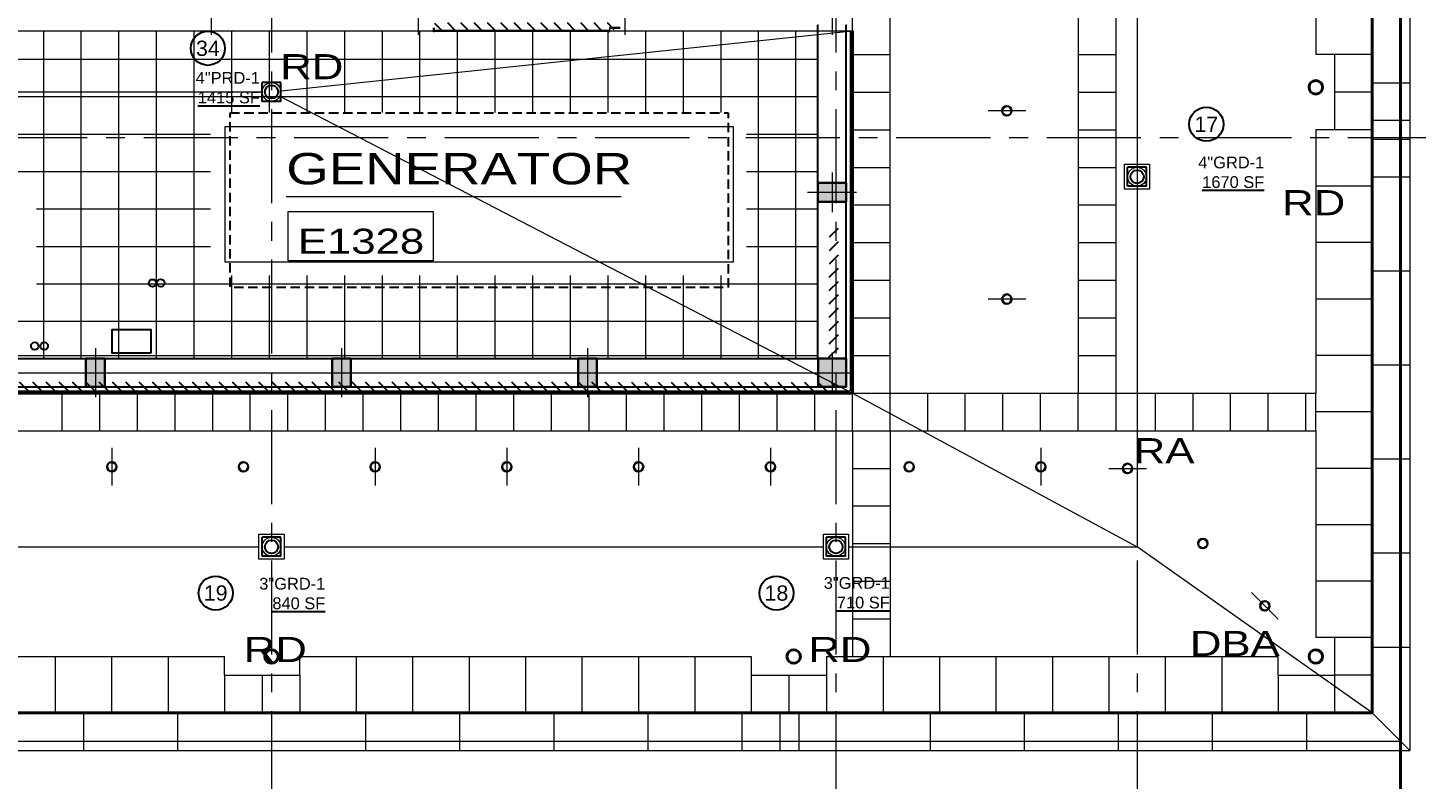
# Model space of a CAD drawing. Header units: inches. Extents: x -26500 to -19489, y -3216 to 2257.
# Drawn here: x -21936 to -21051, y -42 to 437 of the extents above; entities that cross this region are included whole.
import ezdxf
from ezdxf.enums import TextEntityAlignment as Align

# ---------------------------------------------------------------- set-up
doc = ezdxf.new("R2010")
doc.units = ezdxf.units.IN
doc.header["$LTSCALE"] = 48
doc.header["$MEASUREMENT"] = 0
for name, pattern in [('A113$0$CENTER', [2, 1.25, -0.25, 0.25, -0.25]), ('M2113$0$HIDDEN2', [0.1875, 0.125, -0.0625]), ('NB - PH Mezzanine_plan$0$HIDDEN2', [0.1875, 0.125, -0.0625])]:
    doc.linetypes.add(name, pattern=pattern)
for name, color, linetype in [('A113$0$63', 8, 'Continuous'), ('A113$0$A roof pave', 8, 'Continuous'), ('A113$0$A-ANNO-IDEN', 8, 'Continuous'), ('A113$0$A-ANNO-PATT-13-14', 8, 'Continuous'), ('A113$0$A-COLS-COLS13-14', 8, 'Continuous'), ('A113$0$A-GRID-GRD13-14', 8, 'Continuous'), ('A113$0$A-GRID-GRDP0-15', 8, 'Continuous'), ('A113$0$A-roof cope', 8, 'Continuous'), ('A113$0$A-roof davi', 8, 'Continuous'), ('A113$0$A-roof fall', 8, 'Continuous'), ('A113$0$A-WALL-FULL-EXTR', 8, 'Continuous'), ('A113$0$bp113 - A-ROOF-CRTS', 8, 'Continuous'), ('A113$0$bp113 - A-ROOF-RFDR', 8, 'Continuous'), ('A113$0$C-PROP', 8, 'Continuous'), ('A113$0$E-POWER-GEN', 8, 'Continuous'), ('A113$0$Items below', 8, 'Continuous'), ('A113$0$Level 21', 8, 'Continuous'), ('M2113$0$E-GENERATOR', 3, 'Continuous'), ('M2113$0$M-Fuel-Pipe-Supp', 212, 'Continuous'), ('M2113$0$M-HVAC-Eqpm', 8, 'Continuous'), ('M2113$0$M-HVAC-EQPM-HATCH', 8, 'Continuous'), ('NB - PH Mezzanine_plan$0$stcbeams', 1, 'NB - PH Mezzanine_plan$0$HIDDEN2'), ('NB - PH Mezzanine_plan$0$STCCOLS1', 1, 'NB - PH Mezzanine_plan$0$HIDDEN2'), ('P-Anno', 6, 'Continuous'), ('P-Anno-Symb @ 96', 6, 'Continuous'), ('P-Pipe-Ftng', 134, 'Continuous'), ('XREF', 7, 'Continuous')]:
    doc.layers.add(name, color=color, linetype=linetype)
doc.styles.add('A113$0$Arial', font='arial.ttf', dxfattribs={"height": 0.076839})
doc.styles.add('A113$0$style-Arial', font='arial.ttf')
doc.styles.add('MAMEP ANNO', font='arial.ttf', dxfattribs={"height": 0.078125})

# ---------------------------------------------------------------- blocks, each defined once
blk = doc.blocks.new('A113')
at = {"layer": 'A113$0$A roof pave', "lineweight": 13, "transparency": 33554687}
for p, q in [((-21386.53, 204.09, -2660.42), (-21386.53, 1091.49, -2660.42)), ((-21115.02, 587.95, -2660.42), (-21115.02, 420.09, -2660.42)), ((-21103.02, 420.09, -2660.42), (-21115.02, 420.09, -2660.42)), ((-21103.02, 420.09, -2660.42), (-21103.02, 372.09, -2660.42)), ((-21103.02, 372.09, -2660.42), (-21115.02, 372.09, -2660.42)), ((-21115.02, 372.09, -2660.42), (-21115.02, 204.09, -2660.42)), ((-21386.53, 204.09, -2660.42), (-21266.53, 204.09, -2660.42)), ((-21242.53, 204.09, -2660.42), (-21115.02, 204.09, -2660.42)), ((-22226.53, 180.09, -2660.42), (-21410.53, 180.09, -2660.42)), ((-21410.53, 180.09, -2660.42), (-21410.53, 36.09, -2660.42)), ((-21386.53, 180.09, -2660.42), (-21115.02, 180.09, -2660.42)), ((-21386.53, 180.09, -2660.42), (-21386.53, 36.09, -2660.42)), ((-21115.02, 180.09, -2660.42), (-21115.02, 48.09, -2660.42)), ((-21103.02, 48.09, -2660.42), (-21115.02, 48.09, -2660.42)), ((-21103.02, 48.09, -2660.42), (-21103.02, 24.09, -2660.42)), ((-22099.02, 36.09, -2660.42), (-21811.02, 36.09, -2660.42)), ((-21811.02, 24.09, -2660.42), (-21811.02, 36.09, -2660.42)), ((-21763.02, 36.09, -2660.42), (-21475.02, 36.09, -2660.42)), ((-21763.02, 24.09, -2660.42), (-21763.02, 36.09, -2660.42)), ((-21475.02, 36.09, -2660.42), (-21475.02, 24.09, -2660.42)), ((-21427.02, 36.09, -2660.42), (-21410.53, 36.09, -2660.42)), ((-21427.02, 36.09, -2660.42), (-21427.02, 24.09, -2660.42)), ((-21386.53, 36.09, -2660.42), (-21139.02, 36.09, -2660.42)), ((-21139.02, 24.09, -2660.42), (-21139.02, 36.09, -2660.42)), ((-21811.02, 24.09, -2660.42), (-21763.02, 24.09, -2660.42)), ((-21475.02, 24.09, -2660.42), (-21427.02, 24.09, -2660.42)), ((-21139.02, 24.09, -2660.42), (-21103.02, 24.09, -2660.42))]:
    blk.add_line(p, q, dxfattribs=at)
at = {"layer": 'A113$0$A roof pave', "lineweight": 0, "transparency": 33554687}
for p, q in [((-21926.53, 435.13, -2660.42), (-21926.53, 367.17, -2660.42)), ((-21902.53, 435.13, -2660.42), (-21902.53, 225.94, -2660.42)), ((-21878.53, 435.13, -2660.42), (-21878.53, 225.94, -2660.42)), ((-21854.53, 435.13, -2660.42), (-21854.53, 225.94, -2660.42)), ((-21830.53, 435.13, -2660.42), (-21830.53, 225.94, -2660.42)), ((-21806.53, 435.13, -2660.42), (-21806.53, 383.07, -2660.42)), ((-21782.53, 435.13, -2660.42), (-21782.53, 383.07, -2660.42)), ((-21758.53, 435.13, -2660.42), (-21758.53, 383.07, -2660.42)), ((-21734.53, 435.13, -2660.42), (-21734.53, 383.07, -2660.42)), ((-21710.53, 435.13, -2660.42), (-21710.53, 383.07, -2660.42)), ((-21686.53, 435.13, -2660.42), (-21686.53, 383.07, -2660.42)), ((-21650.53, 435.13, -2660.42), (-21674.53, 435.13, -2660.42)), ((-21662.53, 435.13, -2660.42), (-21662.53, 383.07, -2660.42)), ((-21638.53, 435.13, -2660.42), (-21638.53, 383.07, -2660.42)), ((-21614.53, 435.14, -2660.42), (-21614.53, 383.07, -2660.42)), ((-21590.53, 435.14, -2660.42), (-21590.53, 383.07, -2660.42)), ((-21566.53, 435.14, -2660.42), (-21566.53, 383.07, -2660.42)), ((-21542.53, 435.13, -2660.42), (-21542.53, 383.07, -2660.42)), ((-21518.53, 435.13, -2660.42), (-21518.53, 383.07, -2660.42)), ((-21494.53, 435.13, -2660.42), (-21494.53, 383.07, -2660.42)), ((-21470.53, 225.94, -2660.42), (-21470.53, 435.13, -2660.42)), ((-21446.53, 225.94, -2660.42), (-21446.53, 435.13, -2660.42)), ((-22213.77, 417.1, -2660.42), (-21432.52, 417.1, -2660.42)), ((-21410.53, 420.09, -2660.42), (-21386.53, 420.09, -2660.42)), ((-21266.53, 420.09, -2660.42), (-21242.53, 420.09, -2660.42)), ((-21079.02, 420.09, -2660.42), (-21103.02, 420.09, -2660.42)), ((-22213.77, 393.22, -2660.42), (-21432.52, 393.22, -2660.42)), ((-21478.62, 393.22), (-21432.54, 393.22)), ((-21410.53, 396.09, -2660.42), (-21386.53, 396.09, -2660.42)), ((-21266.53, 396.09, -2660.42), (-21242.53, 396.09, -2660.42)), ((-21079.02, 396.09, -2660.42), (-21103.02, 396.09, -2660.42)), ((-21410.53, 372.09, -2660.42), (-21386.53, 372.09, -2660.42)), ((-21266.53, 372.09, -2660.42), (-21242.53, 372.09, -2660.42)), ((-21079.02, 372.09, -2660.42), (-21103.02, 372.09, -2660.42)), ((-22213.77, 369.34, -2660.42), (-21820, 369.34, -2660.42)), ((-21926.53, 369.34, -2660.42), (-21926.53, 225.94, -2660.42)), ((-21478, 369.34, -2660.42), (-21432.52, 369.34, -2660.42)), ((-22094.53, 345.46, -2660.42), (-21820, 345.46, -2660.42)), ((-21478, 345.46, -2660.42), (-21432.52, 345.46, -2660.42)), ((-21410.53, 348.09, -2660.42), (-21386.53, 348.09, -2660.42)), ((-21266.53, 348.09, -2660.42), (-21242.53, 348.09, -2660.42)), ((-21079.02, 336.09, -2660.42), (-21115.02, 336.09, -2660.42)), ((-21930.92, 321.58, -2660.42), (-21820, 321.58, -2660.42)), ((-21478, 321.58, -2660.42), (-21432.52, 321.58, -2660.42)), ((-21410.53, 324.09, -2660.42), (-21386.53, 324.09, -2660.42)), ((-21266.53, 324.09, -2660.42), (-21242.53, 324.09, -2660.42)), ((-21930.92, 297.7, -2660.42), (-21820, 297.7, -2660.42)), ((-21478, 297.7, -2660.42), (-21432.52, 297.7, -2660.42)), ((-21410.53, 300.09, -2660.42), (-21386.53, 300.09, -2660.42)), ((-21266.53, 300.09, -2660.42), (-21242.53, 300.09, -2660.42)), ((-21079.02, 300.09, -2660.42), (-21115.02, 300.09, -2660.42)), ((-21806.53, 279.04, -2660.42), (-21806.53, 225.94, -2660.42)), ((-21782.53, 279.04, -2660.42), (-21782.53, 225.94, -2660.42)), ((-21758.53, 279.04, -2660.42), (-21758.53, 225.94, -2660.42)), ((-21734.53, 279.04, -2660.42), (-21734.53, 225.94, -2660.42)), ((-21710.53, 279.04, -2660.42), (-21710.53, 225.94, -2660.42)), ((-21686.53, 279.04, -2660.42), (-21686.53, 225.94, -2660.42)), ((-21662.53, 279.04, -2660.42), (-21662.53, 225.94, -2660.42)), ((-21638.53, 279.04, -2660.42), (-21638.53, 225.94, -2660.42)), ((-21614.53, 279.04, -2660.42), (-21614.53, 225.94, -2660.42)), ((-21590.53, 279.04, -2660.42), (-21590.53, 225.94, -2660.42)), ((-21566.53, 279.04, -2660.42), (-21566.53, 225.94, -2660.42)), ((-21542.53, 279.04, -2660.42), (-21542.53, 225.94, -2660.42)), ((-21518.53, 279.04, -2660.42), (-21518.53, 225.94, -2660.42)), ((-21494.53, 279.04, -2660.42), (-21494.53, 225.94, -2660.42)), ((-21410.53, 276.09, -2660.42), (-21386.53, 276.09, -2660.42)), ((-21266.53, 276.09, -2660.42), (-21242.53, 276.09, -2660.42)), ((-21930.92, 273.82, -2660.42), (-21432.52, 273.82, -2660.42)), ((-21079.02, 264.09, -2660.42), (-21115.02, 264.09, -2660.42)), ((-22213.77, 249.94, -2660.42), (-21432.52, 249.94, -2660.42)), ((-21410.53, 252.09, -2660.42), (-21386.53, 252.09, -2660.42)), ((-21266.53, 252.09, -2660.42), (-21242.53, 252.09, -2660.42)), ((-22213.77, 228.08, -2660.42), (-21432.52, 228.08, -2660.42)), ((-22213.77, 225.94, -2660.42), (-21432.52, 225.94, -2660.42)), ((-21410.53, 228.09, -2660.42), (-21386.53, 228.09, -2660.42)), ((-21266.53, 228.09, -2660.42), (-21242.53, 228.09, -2660.42)), ((-21079.02, 228.09, -2660.42), (-21115.02, 228.09, -2660.42)), ((-21914.53, 180.09, -2660.42), (-21914.53, 204.09, -2660.42)), ((-21890.53, 180.09, -2660.42), (-21890.53, 204.09, -2660.42)), ((-21866.53, 180.09, -2660.42), (-21866.53, 204.09, -2660.42)), ((-21842.53, 180.09, -2660.42), (-21842.53, 204.09, -2660.42)), ((-21818.53, 180.09, -2660.42), (-21818.53, 204.09, -2660.42)), ((-21794.53, 180.09, -2660.42), (-21794.53, 204.09, -2660.42)), ((-21770.53, 180.09, -2660.42), (-21770.53, 204.09, -2660.42)), ((-21746.53, 180.09, -2660.42), (-21746.53, 204.09, -2660.42)), ((-21722.53, 180.09, -2660.42), (-21722.53, 204.09, -2660.42)), ((-21698.53, 180.09, -2660.42), (-21698.53, 204.09, -2660.42)), ((-21674.53, 180.09, -2660.42), (-21674.53, 204.09, -2660.42)), ((-21650.53, 180.09, -2660.42), (-21650.53, 204.09, -2660.42)), ((-21626.53, 180.09, -2660.42), (-21626.53, 204.09, -2660.42)), ((-21602.53, 180.09, -2660.42), (-21602.53, 204.09, -2660.42)), ((-21578.53, 180.09, -2660.42), (-21578.53, 204.09, -2660.42)), ((-21554.53, 180.09, -2660.42), (-21554.53, 204.09, -2660.42)), ((-21530.53, 180.09, -2660.42), (-21530.53, 204.09, -2660.42)), ((-21506.53, 180.09, -2660.42), (-21506.53, 204.09, -2660.42)), ((-21482.53, 180.09, -2660.42), (-21482.53, 204.09, -2660.42)), ((-21458.53, 180.09, -2660.42), (-21458.53, 204.09, -2660.42)), ((-21434.53, 180.09, -2660.42), (-21434.53, 204.09, -2660.42)), ((-21410.53, 204.09, -2660.42), (-21386.53, 204.09, -2660.42)), ((-21410.53, 180.09, -2660.42), (-21410.53, 204.09, -2660.42)), ((-21386.53, 180.09, -2660.42), (-21386.53, 204.09, -2660.42)), ((-21362.53, 180.09, -2660.42), (-21362.53, 204.09, -2660.42)), ((-21338.53, 180.09, -2660.42), (-21338.53, 204.09, -2660.42)), ((-21314.53, 180.09, -2660.42), (-21314.53, 204.09, -2660.42)), ((-21290.53, 180.09, -2660.42), (-21290.53, 204.09, -2660.42)), ((-21266.53, 179.95, -2660.42), (-21266.53, 204.09, -2660.42)), ((-21266.53, 204.09, -2660.42), (-21242.53, 204.09, -2660.42)), ((-21242.53, 204.09, -2660.42), (-21242.53, 180.09, -2660.42)), ((-21217.53, 203.95, -2660.42), (-21217.53, 179.95, -2660.42)), ((-21193.53, 203.95, -2660.42), (-21193.53, 179.95, -2660.42)), ((-21169.53, 203.95, -2660.42), (-21169.53, 179.95, -2660.42)), ((-21145.53, 203.95, -2660.42), (-21145.53, 179.95, -2660.42)), ((-21121.53, 203.95, -2660.42), (-21121.53, 179.95, -2660.42)), ((-21115.02, 180.09, -2660.42), (-21115.02, 204.09, -2660.42)), ((-21079.02, 192.09, -2660.42), (-21115.02, 192.09, -2660.42)), ((-21410.53, 180.09, -2660.42), (-21386.53, 180.09, -2660.42)), ((-21630.87, 169.09, -2660.42), (-21630.87, 145.09, -2660.42)), ((-21410.53, 156.09, -2660.42), (-21386.53, 156.09, -2660.42)), ((-21079.02, 156.09, -2660.42), (-21115.02, 156.09, -2660.42)), ((-21410.53, 132.09, -2660.42), (-21386.53, 132.09, -2660.42)), ((-21079.02, 120.09, -2660.42), (-21115.02, 120.09, -2660.42)), ((-21410.53, 108.09, -2660.42), (-21386.53, 108.09, -2660.42)), ((-21410.53, 84.09, -2660.42), (-21386.53, 84.09, -2660.42)), ((-21079.02, 84.09, -2660.42), (-21115.02, 84.09, -2660.42)), ((-21410.53, 60.09, -2660.42), (-21386.53, 60.09, -2660.42)), ((-21079.02, 48.09, -2660.42), (-21103.02, 48.09, -2660.42)), ((-21919.02, 36.09, -2660.42), (-21919.02, 0.09, -2660.42)), ((-21883.02, 36.09, -2660.42), (-21883.02, 0.09, -2660.42)), ((-21847.02, 36.09, -2660.42), (-21847.02, 0.09, -2660.42)), ((-21727.02, 36.09, -2660.42), (-21727.02, 0.09, -2660.42)), ((-21691.02, 36.09, -2660.42), (-21691.02, 0.09, -2660.42)), ((-21655.02, 36.09, -2660.42), (-21655.02, 0.09, -2660.42)), ((-21619.02, 36.09, -2660.42), (-21619.02, 0.09, -2660.42)), ((-21583.02, 36.09, -2660.42), (-21583.02, 0.09, -2660.42)), ((-21547.02, 36.09, -2660.42), (-21547.02, 0.09, -2660.42)), ((-21511.02, 36.09, -2660.42), (-21511.02, 0.09, -2660.42)), ((-21410.53, 36.09, -2660.42), (-21386.53, 36.09, -2660.42)), ((-21391.02, 36.09, -2660.42), (-21391.02, 0.09, -2660.42)), ((-21355.02, 36.09, -2660.42), (-21355.02, 0.09, -2660.42)), ((-21319.02, 36.09, -2660.42), (-21319.02, 0.09, -2660.42)), ((-21283.02, 36.09, -2660.42), (-21283.02, 0.09, -2660.42)), ((-21247.02, 36.09, -2660.42), (-21247.02, 0.09, -2660.42)), ((-21211.02, 36.09, -2660.42), (-21211.02, 0.09, -2660.42)), ((-21175.02, 36.09, -2660.42), (-21175.02, 0.09, -2660.42)), ((-21811.02, 24.09, -2660.42), (-21811.02, 0.09, -2660.42)), ((-21787.02, 24.09, -2660.42), (-21787.02, 0.09, -2660.42)), ((-21763.02, 24.09, -2660.42), (-21763.02, 0.09, -2660.42)), ((-21475.02, 24.09, -2660.42), (-21475.02, 0.09, -2660.42)), ((-21451.02, 24.09, -2660.42), (-21451.02, 0.09, -2660.42)), ((-21427.02, 24.09, -2660.42), (-21427.02, 0.09, -2660.42)), ((-21139.02, 24.09, -2660.42), (-21139.02, 0.09, -2660.42)), ((-21103.02, 24.09, -2660.42), (-21103.02, 0.09, -2660.42)), ((-21079.02, 24.09, -2660.42), (-21103.02, 24.09, -2660.42))]:
    blk.add_line(p, q, dxfattribs=at)
at = {"layer": 'A113$0$A roof pave', "lineweight": 13, "transparency": 33554687, "elevation": -2660.42, "flags": 128}
for points in [[(-21266.53, 1044.09), (-21266.53, 204.09)], [(-21242.53, 588.09), (-21242.53, 204.09)]]:
    blk.add_lwpolyline(points, dxfattribs=at)
at = {"layer": 'A113$0$A-ANNO-IDEN', "lineweight": 13, "transparency": 33554687}
blk.add_line((-21771.61, 329.46), (-21558.02, 329.46), dxfattribs=at)
blk.add_3dface([(-21770.41, 319.94), (-21677.97, 319.94), (-21677.97, 288.41), (-21770.41, 288.41)], dxfattribs=at)
at = {"layer": 'A113$0$A-ANNO-PATT-13-14', "lineweight": 0, "transparency": 33554687}
for points in [[(-21432.53, 338.14, -4909.55), (-21432.53, 326.14, -4909.55), (-21414.53, 338.14, -4909.55), (-21414.53, 326.14, -4909.55)], [(-21899.36, 208.08, -4909.55), (-21887.36, 208.08, -4909.55), (-21899.36, 226.09, -4909.55), (-21887.36, 226.09, -4909.55)], [(-21585.45, 208.09, -4909.55), (-21573.45, 208.09, -4909.55), (-21585.45, 226.09, -4909.55), (-21573.45, 226.09, -4909.55)]]:
    blk.add_solid(points, dxfattribs=at)
at = {"layer": 'A113$0$A-ANNO-PATT-13-14', "lineweight": 0, "transparency": 33554687, "extrusion": (0, 0, -1)}
for points in [[(21742.4, 208.09, 4909.55), (21730.4, 208.09, 4909.55), (21742.4, 226.1, 4909.55), (21730.4, 226.1, 4909.55)], [(21432.46, 208.11, 4909.55), (21414.46, 208.11, 4909.55), (21432.46, 226.11, 4909.55), (21414.46, 226.11, 4909.55)]]:
    blk.add_solid(points, dxfattribs=at)
at = {"layer": 'A113$0$A-COLS-COLS13-14', "lineweight": 13, "transparency": 33554687}
for p, q in [((-21819.48, 463.66, -4909.55), (-21819.48, 432.51, -4909.55)), ((-21687.54, 463.67, -4909.55), (-21687.54, 432.52, -4909.55)), ((-21555.59, 463.69, -4909.55), (-21555.59, 432.54, -4909.55)), ((-21423.54, 460.69, -4909.55), (-21423.54, 432.56, -4909.55)), ((-21423.53, 344.72, -4909.55), (-21423.53, 319.57, -4909.55)), ((-21407.96, 332.14, -4909.55), (-21439.11, 332.14, -4909.55)), ((-21893.36, 232.65, -4909.55), (-21893.36, 201.5, -4909.55)), ((-21736.4, 232.66, -4909.55), (-21736.4, 201.51, -4909.55)), ((-21579.45, 232.67, -4909.55), (-21579.45, 201.52, -4909.55)), ((-21423.46, 229.92, -4909.55), (-21423.46, 203.55, -4909.55)), ((-21905.93, 217.08, -4909.55), (-21880.78, 217.08, -4909.55)), ((-21748.98, 217.09, -4909.55), (-21723.83, 217.09, -4909.55)), ((-21592.02, 217.09, -4909.55), (-21566.87, 217.09, -4909.55)), ((-21436.64, 217.11, -4909.55), (-21410.79, 217.11, -4909.55))]:
    blk.add_line(p, q, dxfattribs=at)
at = {"layer": 'A113$0$A-COLS-COLS13-14', "lineweight": 30, "transparency": 33554687}
for points in [[(-21414.53, 338.14, -4909.55), (-21414.53, 326.14, -4909.55), (-21432.53, 326.14, -4909.55), (-21432.53, 338.14, -4909.55)], [(-21899.36, 226.09, -4909.55), (-21887.36, 226.09, -4909.55), (-21887.36, 208.08, -4909.55), (-21899.36, 208.08, -4909.55)], [(-21742.4, 226.1, -4909.55), (-21730.4, 226.1, -4909.55), (-21730.4, 208.09, -4909.55), (-21742.4, 208.09, -4909.55)], [(-21585.45, 226.09, -4909.55), (-21573.45, 226.09, -4909.55), (-21573.45, 208.09, -4909.55), (-21585.45, 208.09, -4909.55)], [(-21432.46, 226.11, -4909.55), (-21414.46, 226.11, -4909.55), (-21414.46, 208.11, -4909.55), (-21432.46, 208.11, -4909.55)]]:
    blk.add_3dface(points, dxfattribs=at)
at = {"layer": 'A113$0$A-GRID-GRD13-14', "lineweight": 0, "transparency": 33554687}
blk.add_line((-22194.72, 217.09, 0), (-21410.79, 217.11, 0), dxfattribs=at)
at = {"layer": 'A113$0$A-GRID-GRDP0-15', "linetype": 'A113$0$CENTER', "lineweight": 0, "transparency": 33554687}
for p, q in [((-21781.02, 2113.24), (-21781.02, -676.9)), ((-21421.02, 2113.24), (-21421.02, -676.9)), ((-21229.02, 2113.24), (-21229.02, -676.9)), ((-21061.02, -3071.9), (-21061.02, 2112.44)), ((-24358.53, 367.16), (-20364.93, 367.16))]:
    blk.add_line(p, q, dxfattribs=at)
at = {"layer": 'A113$0$A-roof cope', "lineweight": 13, "transparency": 33554687}
for p, q in [((-21055.02, 1548.09, -2660.42), (-21055.02, -23.91, -2660.42)), ((-21079.02, 378.09, -2660.42), (-21055.02, 378.09, -2660.42)), ((-21079.02, 366.09, -2660.42), (-21055.02, 366.09, -2660.42)), ((-21456.81, 0.09, -2660.42), (-21456.81, -23.91, -2660.42)), ((-21444.81, 0.09, -2660.42), (-21444.81, -23.91, -2660.42)), ((-22507.02, -23.91, -2660.42), (-21055.02, -23.91, -2660.42))]:
    blk.add_line(p, q, dxfattribs=at)
at = {"layer": 'A113$0$A-roof cope', "lineweight": 40, "transparency": 33554687}
for p in [(-21079.02, 1524.09, -2660.42), (-22483.02, 0.09, -2660.42)]:
    blk.add_line(p, (-21079.02, 0.09, -2660.42), dxfattribs=at)
at = {"layer": 'A113$0$A-roof cope', "lineweight": 0, "transparency": 33554687}
for p, q in [((-21079.02, 402.09, -2660.42), (-21055.02, 402.09, -2660.42)), ((-21079.02, 342.09, -2660.42), (-21055.02, 342.09, -2660.42)), ((-21079.02, 282.09, -2660.42), (-21055.02, 282.09, -2660.42)), ((-21079.02, 222.09, -2660.42), (-21055.02, 222.09, -2660.42)), ((-21079.02, 162.09, -2660.42), (-21055.02, 162.09, -2660.42)), ((-21079.02, 102.09, -2660.42), (-21055.02, 102.09, -2660.42)), ((-21079.02, 42.09, -2660.42), (-21055.02, 42.09, -2660.42)), ((-21900.81, -23.91, -2660.42), (-21900.81, 0.09, -2660.42)), ((-21840.81, -23.91, -2660.42), (-21840.81, 0.09, -2660.42)), ((-21780.81, -23.91, -2660.42), (-21780.81, 0.09, -2660.42)), ((-21720.81, -23.91, -2660.42), (-21720.81, 0.09, -2660.42)), ((-21660.81, -23.91, -2660.42), (-21660.81, 0.09, -2660.42)), ((-21600.81, -23.91, -2660.42), (-21600.81, 0.09, -2660.42)), ((-21540.81, -23.91, -2660.42), (-21540.81, 0.09, -2660.42)), ((-21480.81, -23.91, -2660.42), (-21480.81, 0.09, -2660.42)), ((-21420.81, -23.91, -2660.42), (-21420.81, 0.09, -2660.42)), ((-21360.81, -23.91, -2660.42), (-21360.81, 0.09, -2660.42)), ((-21300.81, -23.91, -2660.42), (-21300.81, 0.09, -2660.42)), ((-21240.81, -23.91, -2660.42), (-21240.81, 0.09, -2660.42)), ((-21180.81, -23.91, -2660.42), (-21180.81, 0.09, -2660.42)), ((-21120.81, -23.91, -2660.42), (-21120.81, 0.09, -2660.42)), ((-21079.02, 0.09, -2660.42), (-21055.02, -23.91, -2660.42))]:
    blk.add_line(p, q, dxfattribs=at)
at = {"layer": 'A113$0$A-roof davi', "lineweight": 40, "transparency": 33554687, "extrusion": (0, 0, -1)}
for centre in [(21115.02, 399.16, 2660.42), (21781.02, 36.09, 2660.42), (21448.02, 36.09, 2660.42), (21115.02, 36.09, 2660.42)]:
    blk.add_circle(centre, 4.32, dxfattribs=at)
at = {"layer": 'A113$0$A-roof fall', "lineweight": 0, "transparency": 33554687}
for p, q in [((-21300.02, 384.09, -2660.42), (-21324.02, 384.09, -2660.42)), ((-21300.02, 264.09, -2660.42), (-21324.02, 264.09, -2660.42)), ((-21882.87, 169.09, -2660.42), (-21882.87, 145.09, -2660.42)), ((-21714.87, 169.09, -2660.42), (-21714.87, 145.09, -2660.42)), ((-21546.87, 169.09, -2660.42), (-21546.87, 145.09, -2660.42)), ((-21462.87, 169.09, -2660.42), (-21462.87, 145.09, -2660.42)), ((-21290.32, 169.09, -2660.42), (-21290.32, 145.09, -2660.42)), ((-21247.02, 156.09, -2660.42), (-21223.02, 156.09, -2660.42)), ((-21155.93, 76.87, -2660.42), (-21138.96, 59.9, -2660.42))]:
    blk.add_line(p, q, dxfattribs=at)
at = {"layer": 'A113$0$A-roof fall', "lineweight": 30, "transparency": 33554687, "extrusion": (0, 0, -1)}
for centre, major_axis in [((-21312.02, 384.09, -2660.42), (0, -3)), ((-21312.02, 264.09, -2660.42), (0, -3)), ((-21374.32, 157.09, -2660.42), (3, 0)), ((-21290.32, 157.09, -2660.42), (3, 0))]:
    blk.add_ellipse(centre, major_axis=major_axis, ratio=0.999999, dxfattribs=at)
at = {"layer": 'A113$0$A-roof fall', "lineweight": 30, "transparency": 33554687}
for centre, major_axis in [((-21882.87, 157.09, -2660.42), (-3, 0)), ((-21798.87, 157.09, -2660.42), (-3, 0)), ((-21714.87, 157.09, -2660.42), (-3, 0)), ((-21630.87, 157.09, -2660.42), (-3, 0)), ((-21546.87, 157.09, -2660.42), (-3, 0)), ((-21462.87, 157.09, -2660.42), (-3, 0)), ((-21235.02, 156.09, -2660.42), (0, -3)), ((-21187.02, 108.09, -2660.42), (-2.12, -2.12)), ((-21147.44, 68.38, -2660.42), (-2.12, -2.12))]:
    blk.add_ellipse(centre, major_axis=major_axis, ratio=0.999999, dxfattribs=at)
at = {"layer": 'A113$0$A-WALL-FULL-EXTR', "lineweight": 13, "transparency": 33554687}
for p, q in [((-21410.54, 435.13, 1992.75), (-21410.54, 461.47, 1992.75)), ((-22214.31, 435.13, 1992.75), (-21677.57, 435.13, 1992.75)), ((-21565.55, 437.11, 1992.75), (-21565.55, 435.13, 1992.75)), ((-21565.55, 435.13, 1992.75), (-21410.54, 435.13, 1992.75))]:
    blk.add_line(p, q, dxfattribs=at)
at = {"layer": 'A113$0$A-WALL-FULL-EXTR', "lineweight": 30, "transparency": 33554687}
for p, q in [((-21677.57, 437.13, 1992.75), (-21677.57, 435.13, 1992.75)), ((-21565.55, 435.14, 1992.75), (-21677.57, 435.13, 1992.75)), ((-21558.71, 437.11, 1992.75), (-21565.55, 437.11, 1992.75))]:
    blk.add_line(p, q, dxfattribs=at)
for p in [(-21677.57, 435.13, 1992.75), (-21565.55, 435.13, 1992.75)]:
    blk.add_point(p, dxfattribs=at)
at = {"layer": 'A113$0$bp113 - A-ROOF-CRTS', "lineweight": 13, "transparency": 33554687}
for p, q in [((-21229.02, 934.1, -2660.42), (-21229.02, 350.1, -2660.42)), ((-21775.06, 396.79, -2660.42), (-21410.54, 435.13, -2660.42)), ((-22121.02, 396.16, -2660.42), (-21787.02, 396.16, -2660.42)), ((-21775.7, 393.4, -2660.42), (-21410.53, 204.09, -2660.42)), ((-21229.02, 334.1, -2660.42), (-21229.02, 106.09, -2660.42)), ((-21410.53, 203.95, -2660.42), (-21229.02, 106.09, -2660.42)), ((-22133.02, 106.09, -2660.42), (-21789.02, 106.09, -2660.42)), ((-21773.02, 106.09, -2660.42), (-21429.02, 106.09, -2660.42)), ((-21413.02, 106.09, -2660.42), (-21229.02, 106.09, -2660.42)), ((-21079.02, 0.09, -2660.42), (-21229.02, 106.09, -2660.42))]:
    blk.add_line(p, q, dxfattribs=at)
at = {"layer": 'A113$0$bp113 - A-ROOF-RFDR', "lineweight": 13, "transparency": 33554687}
for centre in [(-21781.02, 396.16, -2660.42), (-21229.02, 342.1, -2660.42), (-21781.02, 106.09, -2660.42), (-21421.02, 106.09, -2660.42)]:
    blk.add_circle(centre, 6, dxfattribs=at)
for points in [[(-21237.02, 350.1, -2660.42), (-21221.02, 350.1, -2660.42), (-21221.02, 334.1, -2660.42), (-21237.02, 334.1, -2660.42)], [(-21789.02, 114.09, -2660.42), (-21773.02, 114.09, -2660.42), (-21773.02, 98.09, -2660.42), (-21789.02, 98.09, -2660.42)], [(-21429.02, 114.09, -2660.42), (-21413.02, 114.09, -2660.42), (-21413.02, 98.09, -2660.42), (-21429.02, 98.09, -2660.42)]]:
    blk.add_3dface(points, dxfattribs=at)
at = {"layer": 'A113$0$C-PROP', "lineweight": 40, "transparency": 33554687, "flags": 128}
blk.add_lwpolyline([(-25004.54, -676.9), (-24022.02, 1542.09), (-21061.02, 1542.09), (-21061.02, -676.9)], dxfattribs=at)
at = {"layer": 'A113$0$E-POWER-GEN', "lineweight": 0, "transparency": 33554687}
blk.add_3dface([(-21810.62, 374.07, 1992.75), (-21486.62, 374.07, 1992.75), (-21486.62, 287.54, 1992.75), (-21810.62, 287.54, 1992.75)], dxfattribs=at)
at = {"layer": 'A113$0$Items below', "lineweight": 0, "transparency": 33554687}
for p in [(-21061.02, 1542.09, -2660.42), (-22501.02, -17.91, -2660.42)]:
    blk.add_line(p, (-21061.02, -17.91, -2660.42), dxfattribs=at)
at = {"layer": 'A113$0$Level 21', "lineweight": 0, "transparency": 33554687}
for p, q in [((-21432.52, 439.13, 1992.75), (-21432.52, 226.11, 1992.75)), ((-21414.52, 439.13, 1992.75), (-21414.52, 208.11, 1992.75)), ((-22213.3, 226.09, 1992.75), (-21432.52, 226.11, 1992.75)), ((-22213.3, 208.09, 1992.75), (-21414.52, 208.11, 1992.75))]:
    blk.add_line(p, q, dxfattribs=at)
at = {"layer": 'A113$0$Level 21', "lineweight": 13, "transparency": 33554687}
for p in [(-21412.02, 435.13, 1992.75), (-22214.31, 205.59, 1992.75)]:
    blk.add_line(p, (-21412.02, 205.61, 1992.75), dxfattribs=at)
at = {"layer": 'A113$0$Level 21', "lineweight": 40, "transparency": 33554687}
for p in [(-21410.52, 435.13, 1992.75), (-22214.31, 204.09, 1992.75)]:
    blk.add_line(p, (-21410.52, 204.11, 1992.75), dxfattribs=at)
at = {"layer": 'A113$0$63', "lineweight": 0, "transparency": 33554687, "style": 'A113$0$style-Arial', "width": 1.246875}
for s, p in [('RD', (-21775.45, 404.3, 0)), ('RD', (-21136.5, 317.54, 0)), ('RA', (-21231.13, 159.36, 0)), ('RD', (-21798.73, 32.54, 0)), ('RD', (-21438.66, 32.54, 0)), ('DBA', (-21195.31, 36.36))]:
    blk.add_text(s, height=16, dxfattribs=at).set_placement(p)
at = {"layer": 'A113$0$A-ANNO-IDEN', "lineweight": 13, "transparency": 33554687, "attachment_point": 7, "line_spacing_factor": 0.6, "style": 'A113$0$Arial'}
for s, insert, char_height in [('\\H1x;\\W1.24688;GENERATOR', (-21771.61, 336.94), 20), ('\\H1x;\\W1.24688;E1328', (-21764.22, 292.72), 16)]:
    blk.add_mtext(s, dxfattribs=dict(at, insert=insert, char_height=char_height))
blk = doc.blocks.new('NB - PH Mezzanine_plan')
at = {"layer": 'NB - PH Mezzanine_plan$0$stcbeams', "linetype": 'Continuous', "transparency": 33554687}
for points in [[(-22201.3, 226.11), (-21432.53, 226.11), (-21432.53, 438.76)], [(-22201.3, 208.11), (-21414.53, 208.11), (-21414.54, 438.76)]]:
    blk.add_lwpolyline(points, dxfattribs=at)
at = {"layer": 'NB - PH Mezzanine_plan$0$STCCOLS1', "transparency": 33554687}
for points in [[(-21414.53, 338.14), (-21432.53, 338.14), (-21432.53, 326.14), (-21414.53, 326.14)], [(-21899.36, 208.08), (-21887.36, 208.08), (-21887.36, 226.09), (-21899.36, 226.09)], [(-21742.4, 208.09), (-21730.4, 208.09), (-21730.4, 226.1), (-21742.4, 226.1)], [(-21585.45, 208.09), (-21573.45, 208.09), (-21573.45, 226.11), (-21585.45, 226.11)], [(-21432.46, 208.11), (-21414.46, 208.11), (-21414.46, 226.13), (-21432.46, 226.13)]]:
    blk.add_lwpolyline(points, close=True, dxfattribs=at)
blk = doc.blocks.new('LDGD')
at = {"layer": 'P-Pipe-Ftng'}
for p, q in [((-3, -3), (-3, 3)), ((3, 3), (-3, 3)), ((3, -3), (3, 3)), ((3, -3), (-3, -3))]:
    blk.add_line(p, q, dxfattribs=at)
blk.add_circle((0, 0), 2.12, dxfattribs=at)
blk = doc.blocks.new('*U443')
at = {"color": 0, "linetype": 'Continuous'}
blk.add_circle((0, 0), 0.1132, dxfattribs=at)
at = {"color": 0, "linetype": 'ByBlock', "style": 'MAMEP ANNO'}
blk.add_attdef('ID', text='', height=0.1016, dxfattribs=at).set_placement((0, 0), align=Align.MIDDLE_CENTER)
blk = doc.blocks.new('M2113$0$A$C19D65878')
at = {"layer": 'M2113$0$E-GENERATOR', "color": 2, "linetype": 'M2113$0$HIDDEN2', "flags": 128}
blk.add_lwpolyline([(48, 159.5), (365.5, 159.5), (365.5, 48), (48, 48)], close=True, dxfattribs=at)

msp = doc.modelspace()

# ---------------------------------------------------------------- hatches: boundary and pattern name
at = {"layer": 'M2113$0$M-HVAC-EQPM-HATCH', "transparency": 33554687}
h = msp.add_hatch(dxfattribs=at)
h.set_pattern_fill('ANSI31', color=256, scale=48, angle=270, style=0)
h.set_pattern_definition([(315, (-30356.443, 22568.6246), (4.2426407, 4.2426407), [])])
h.paths.add_polyline_path([(-21562.68, 440.38), (-21562.68, 435.13), (-21676.97, 435.13), (-21676.97, 440.38)])
h = msp.add_hatch(dxfattribs=at)
h.set_pattern_fill('ANSI31', color=256, scale=48, angle=360, style=0)
h.set_pattern_definition([(45, (-20325.019, 23304.3045), (-4.2426407, 4.2426407), [])])
h.paths.add_polyline_path([(-21425.1, 312.14), (-21419.51, 312.13), (-21419.51, 226.13), (-21425.51, 226.13)])
h = msp.add_hatch(dxfattribs=at)
h.set_pattern_fill('ANSI31', color=256, scale=48, angle=270, style=0)
h.set_pattern_definition([(315, (1449.1546, -888.988), (4.2426407, 4.2426407), [])])
h.paths.add_polyline_path([(-21421.02, 211.09), (-21421.02, 205.09), (-22197.44, 205.5), (-22197.44, 211.5)])

# ---------------------------------------------------------------- linework, layer by layer
at = {"layer": 'M2113$0$M-Fuel-Pipe-Supp', "transparency": 33554687}
for centre in [(-21856.91, 274.24), (-21851.66, 274.33), (-21931.98, 234.12), (-21925.98, 234.12)]:
    msp.add_circle(centre, 2.41, dxfattribs=at)
at = {"layer": 'M2113$0$M-HVAC-Eqpm', "transparency": 33554687}
msp.add_lwpolyline([(-21858.01, 229.47), (-21882.66, 229.47), (-21882.66, 244.59), (-21858.01, 244.59)], close=True, dxfattribs=at)

# ---------------------------------------------------------------- block references
at = {"layer": 'M2113$0$E-GENERATOR', "color": 2, "linetype": 'M2113$0$HIDDEN2', "transparency": 33554687}
msp.add_blockref('M2113$0$A$C19D65878', (-21855.37, 223.42), dxfattribs=at)
at = {"layer": 'P-Anno-Symb @ 96', "xscale": 96, "yscale": 96, "zscale": 96}
for p, values in [((-21821.6, 424.02), {'ID': '34'}), ((-21184.81, 375.58), {'ID': '17'}), ((-21816.61, 76.55), {'ID': '19'}), ((-21459.02, 76.55), {'ID': '18'})]:
    msp.add_blockref('*U443', p, dxfattribs=at).add_auto_attribs(values)
at = {"layer": 'P-Pipe-Ftng', "xscale": 2, "yscale": 2, "zscale": 2}
for p in [(-21781.02, 396.16), (-21229.02, 342.1), (-21781.02, 106.09), (-21421.02, 106.09)]:
    msp.add_blockref('LDGD', p, dxfattribs=at)
at = {"layer": 'XREF'}
for name in ['A113', 'NB - PH Mezzanine_plan']:
    msp.add_blockref(name, (0, 0), dxfattribs=at)

# ---------------------------------------------------------------- texts
at = {"layer": 'P-Anno', "char_height": 7.5, "width": 52.1223, "attachment_point": 3, "style": 'MAMEP ANNO'}
for s, insert in [('4"PRD-1\\P{\\L1415 SF}', (-21788.4, 408.9, 0)), ('4"GRD-1\\P{\\L1670 SF}', (-21147.86, 354.94, 0)), ('3"GRD-1\\P{\\L840 SF}', (-21746.7, 86.25, 0)), ('3"GRD-1\\P{\\L710 SF}', (-21386.7, 86.75, 0))]:
    msp.add_mtext(s, dxfattribs=dict(at, insert=insert))

doc.saveas('drawing.dxf')
